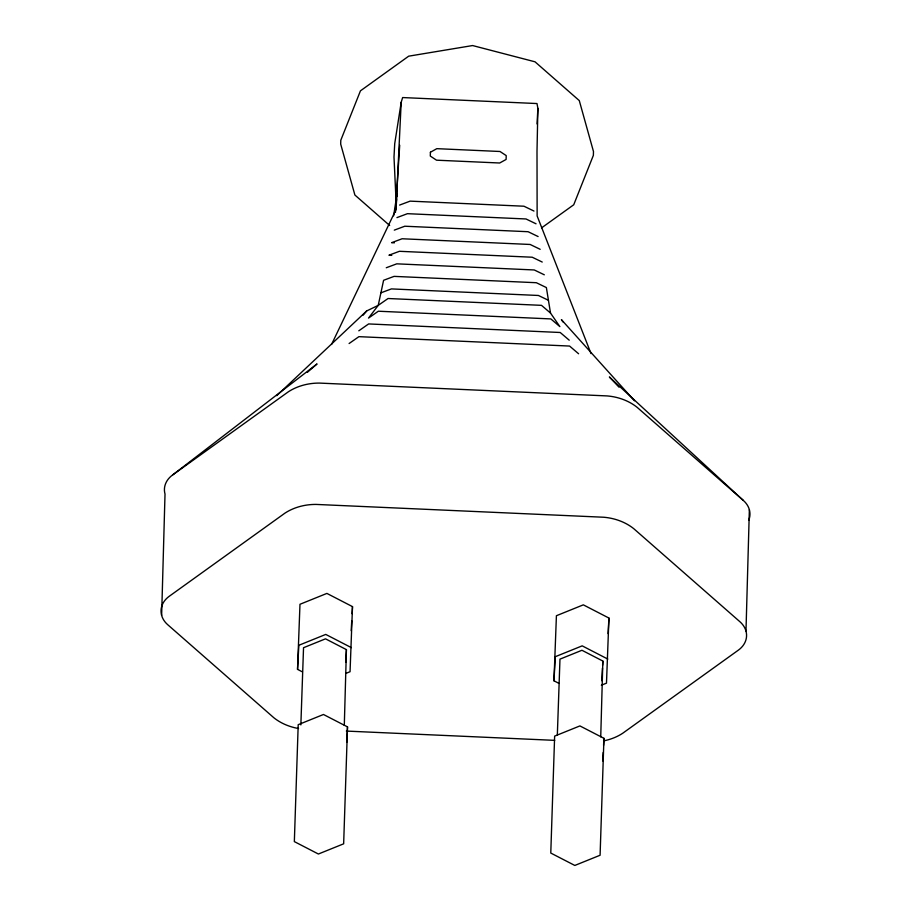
<?xml version="1.0" encoding="UTF-8"?>
<svg xmlns="http://www.w3.org/2000/svg" width="911" height="911" viewBox="0 0 911 911"><rect width="100%" height="100%" fill="white"/><g stroke="black" fill="none" stroke-linecap="round" stroke-linejoin="round"><path stroke-width="1.37" d="M395.613 208.505L395.955 198.803L393.996 157.022L394.725 143.642L401.204 102.237L402.628 97.557L536.989 103.547L537.889 108.341L537 151.351L537.137 215.941L591.023 353.582M161.634 615.392L165.016 494.058A25.292 20.099 1.6 0 1 172.612 474.973L317.039 363.933L307.383 372.314M302.406 671.885L297.533 669.369L299.981 604.278L326.901 593.414L352.5 606.624L350.052 671.714L346.203 673.263M300.858 724.917L303.534 647.71L325.512 638.839L346.419 649.623L344.301 725.407M347.512 726.887L343.652 843.814L318.383 854.017L294.344 841.605L298.204 724.689L323.473 714.486L347.512 726.887L346.67 742.431M558.842 683.318L553.968 680.802L556.416 615.722L583.325 604.847L608.935 618.057L606.487 683.148L601.351 685.22M557.338 734.949L559.969 659.143L581.947 650.272L602.854 661.056L600.736 736.851M603.947 738.32L600.087 855.247L574.818 865.45L550.779 853.049L554.64 736.122L579.908 725.919L603.947 738.32L603.572 745.392M745.984 631.038L749.366 509.704M297.533 669.369L298.842 645.284L325.751 634.42L351.361 647.63M345.736 662.263L346.419 649.623M351.19 630.708L351.737 620.79M352.113 613.707L352.5 606.624M401.204 102.237L396.41 201.194M537.046 123.953L537.889 108.341M553.968 680.802L555.266 656.717L582.186 645.853L607.785 659.063M601.784 680.722L602.467 668.082M602.615 665.269L602.854 661.056M608.092 633.646L608.935 618.057M602.718 760.936L603.184 752.452M399.701 145.225L395.454 212.388M396.695 198.883L395.955 209.644L331.558 344.46M396.889 196.195L397.071 193.508L393.643 215.816M363.056 315.229L366.689 310.936L378.236 305.367L388.052 298.512L541.487 305.344L550.506 313.054L559.866 326.616L550.848 318.918L378.338 311.22L368.522 318.087L378.236 305.367L383.588 280.292L394.087 276.375L536.34 282.717L546.372 287.557L550.506 313.054M276.728 395.659L366.689 310.936M172.612 474.973L288.4 391.764A48.83 38.786 1.6 0 1 319.454 383.087L607.147 395.921A48.83 38.786 1.6 0 1 637.108 407.308L743.319 500.424A25.292 20.099 1.6 0 1 748.808 520.09M541.555 227.887L573.725 204.781L593.368 155.36L593.482 151.522L579.282 100.597L535.03 61.811L472.593 45.55L408.686 56.175L360.449 90.838L340.794 140.26L340.691 144.097L354.891 195.022L389.657 225.495M358.809 330.807L368.625 323.94L560.208 332.492L569.227 340.19M349.095 343.527L358.911 336.66L569.58 346.055L578.599 353.764M399.622 205.066L410.121 201.137L523.95 206.216L533.983 211.056M396.945 217.604L407.456 213.686L526.023 218.97L536.044 223.799M394.281 230.141L404.78 226.224L528.084 231.713L538.116 236.553M386.264 267.754L396.763 263.837L534.279 269.963L544.311 274.803M380.912 292.83L391.423 288.912L538.412 295.471L548.433 300.3M394.429 242.804L391.605 242.679L402.104 238.762L530.145 244.467L540.177 249.307M391.764 255.342L388.929 255.217L399.439 251.299L532.218 257.221L542.239 262.049M346.362 731.077L554.697 740.358M743.319 500.424L609.357 376.972L619.036 387.198M634.5 400.806L561.392 319.624L562.964 321.913M603.549 740.894A48.83 38.786 1.6 0 0 622.6 733.332L738.388 650.124A25.292 20.099 1.6 0 0 739.926 621.746L633.714 528.642A48.83 38.786 1.6 0 0 603.765 517.243L316.06 504.421A48.83 38.786 1.6 0 0 285.018 513.087L169.23 596.295A25.292 20.099 1.6 0 0 167.681 624.673L273.892 717.788A48.83 38.786 1.6 0 0 298.512 728.504M430.413 152.228L430.299 156.066L436.517 160.188L499.683 163.001L506.106 159.448L506.22 155.599L500.002 151.488L436.836 148.664L430.413 152.228"/></g></svg>
